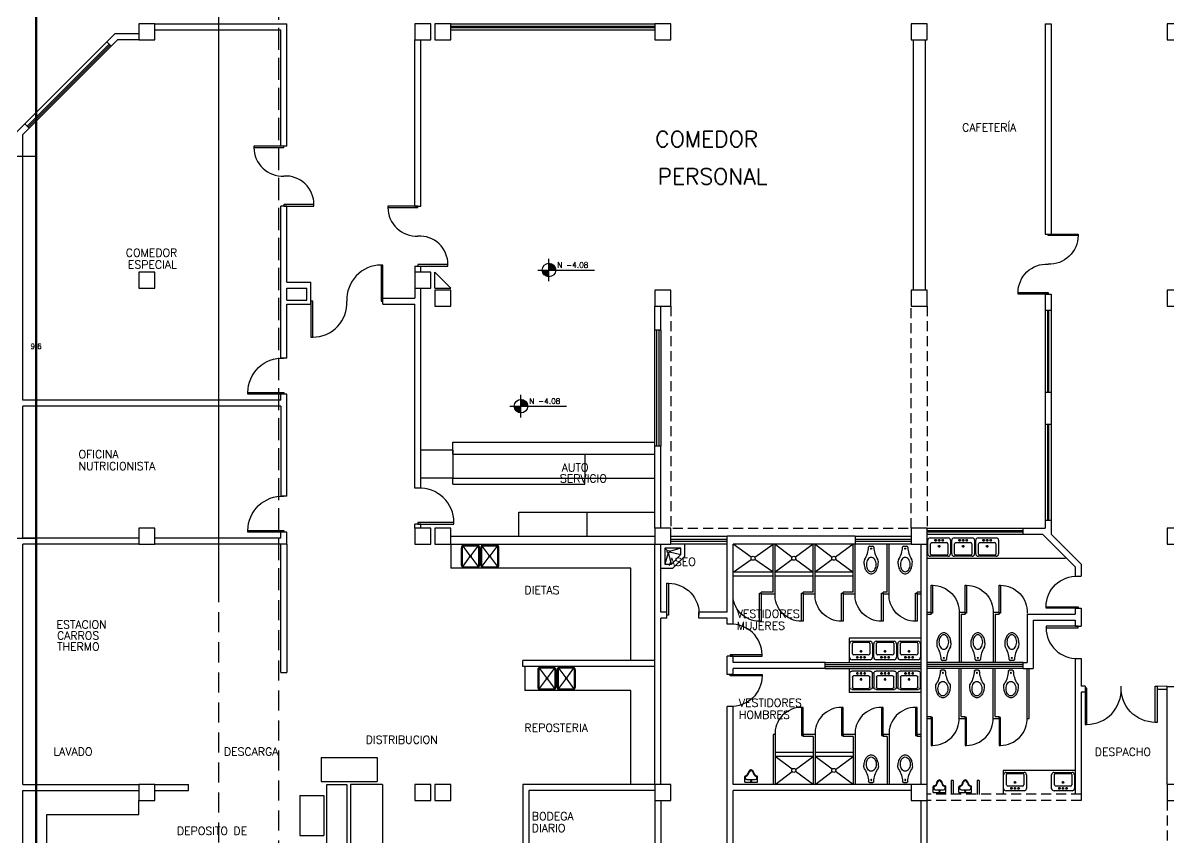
# Model space of a CAD drawing. Header units: metres. Extents: x 51 to 18146, y -212 to 18074.
# Drawn here: x 115.13 to 143.76, y -136.95 to -116.61 of the extents above; entities that cross this region are included whole.
import ezdxf

# ---------------------------------------------------------------- set-up
doc = ezdxf.new("R2010")
doc.units = ezdxf.units.M
doc.linetypes.add('DASHED', pattern=[0.75, 0.5, -0.25])
doc.linetypes.add('HIDDEN', pattern=[0.375, 0.25, -0.125])
doc.layers.get('0').update_dxf_attribs({"color": 250})
doc.layers.get('DEFPOINTS').update_dxf_attribs({"color": 250})
for name, color, linetype in [('AY', 1, 'Continuous'), ('COL', 2, 'Continuous'), ('MU', 1, 'Continuous'), ('NO', 250, 'Continuous'), ('PA', 7, 'Continuous'), ('PU', 1, 'Continuous'), ('ROTULADO', 7, 'Continuous'), ('SA', 1, 'Continuous'), ('TA', 3, 'Continuous'), ('VE', 5, 'Continuous')]:
    doc.layers.add(name, color=color, linetype=linetype)
doc.layers.add('ZONAS', color=20, linetype='Continuous', lineweight=50)
doc.layers.get('0').freeze()
doc.styles.add('ROMANS', font='romans', dxfattribs={"height": 0.13})
doc.dimstyles.get("Standard").update_dxf_attribs({"dimscale": 0.001, "dimtxt": 0.13, "dimasz": 0.18, "dimexe": 0.18, "dimexo": 0.0625, "dimgap": 0.09, "dimtad": 0, "dimtih": 1, "dimtoh": 1, "dimdec": 1, "dimzin": 0, "dimdsep": 46, "dimlunit": 6, "dimtxsty": 'ROMANS', "dimcen": 0.09, "dimadec": 0, "dimazin": 0, "dimtfac": 1, "dimtdec": 1, "dimtofl": 0, "dimtmove": 0, "dimatfit": 2, "dimfxl": 1, "dimtolj": 1, "dimtzin": 0, "dimarcsym": 0})

# ---------------------------------------------------------------- blocks, each defined once
blk = doc.blocks.new('-NIVEL')
at = {"layer": 'AY', "color": 15}
for p, q in [((-281, 0), (1140, 0)), ((0, -281), (0, 281)), ((60, 91), (60, 60)), ((60, 60), (91, 60))]:
    blk.add_line(p, q, dxfattribs=at)
at = {"layer": 'AY'}
for p, q in [((-91, -60), (-60, -60)), ((-60, -60), (-60, -91))]:
    blk.add_line(p, q, dxfattribs=at)
at = {"layer": 'AY', "color": 15}
for points in [[(158, 10, 0.377753), (10, 158), (10, 10)], [(147, 20, 0.337246), (20, 147), (20, 20)], [(135, 30, 0.291598), (30, 135), (30, 30)], [(122, 40, 0.239154), (40, 122), (40, 40)], [(122, 40, 0.239154), (40, 122), (40, 40)], [(108, 50, 0.177217), (50, 108), (50, 50)], [(-10, -158, -0.377753), (-158, -10), (-10, -10)], [(-20, -147, -0.337246), (-147, -20), (-20, -20)], [(-30, -135, -0.291598), (-135, -30), (-30, -30)], [(-40, -122, -0.239154), (-122, -40), (-40, -40)], [(-40, -122, -0.239154), (-122, -40), (-40, -40)], [(-50, -108, -0.177217), (-108, -50), (-50, -50)]]:
    blk.add_lwpolyline(points, format="xyb", close=True, dxfattribs=at)
blk.add_circle((0, 0), 169, dxfattribs=at)
for radius, start, end in [(109, 33.4854, 56.5146), (98.7, 37.4158, 52.5842)]:
    blk.add_arc((0, 0), radius, start, end, dxfattribs=at)
at = {"layer": 'AY'}
for radius, start, end in [(109, 213.4854, 236.5146), (98.7, 217.4158, 232.5842)]:
    blk.add_arc((0, 0), radius, start, end, dxfattribs=at)
at = {"layer": 'NO', "style": 'ROMANS'}
blk.add_attdef('NIV', (208, 59), '', height=135, dxfattribs=at)
blk = doc.blocks.new('P-IZ')
at = {"color": 0}
blk.add_lwpolyline([(0.05, 1), (0.05, 0), (0, 0), (0, 1), (0.05, 1, -0.429311), (1, 0, -3.280951)], format="xyb", dxfattribs=at)
blk = doc.blocks.new('AS-21')
at = {"color": 0}
for p, q in [((0.3, 0.6), (0, 0.6)), ((0.6, 0.3), (0.3, 0.6)), ((0.259, 0.5), (0.1, 0.5)), ((0.1, 0.5), (0.1, 0.1)), ((0.1, 0.5), (0.177, 0.213)), ((0.192, 0.213), (0.259, 0.5)), ((0.5, 0.259), (0.259, 0.5)), ((0.1, 0.1), (0.164, 0.164)), ((0.1, 0.1), (0.5, 0.1)), ((0.5, 0.259), (0.213, 0.191)), ((0.213, 0.177), (0.5, 0.1))]:
    blk.add_line(p, q, dxfattribs=at)
for points in [[(0.6, 0), (0.6, 0.3)], [(0.5, 0.1), (0.5, 0.259)]]:
    blk.add_lwpolyline(points, dxfattribs=at)
blk.add_circle((0.185, 0.185), 0.0292, dxfattribs=at)
blk = doc.blocks.new('AS-03')
at = {"color": 0}
for p, q in [((-0.218, 0.302), (0.232, 0.302)), ((-0.278, -0.098), (-0.278, 0.242)), ((-0.211, -0.103), (-0.211, 0.152)), ((-0.181, 0.182), (0.194, 0.182)), ((-0.053, 0.242), (-0.113, 0.242)), ((-0.083, 0.272), (-0.083, 0.212)), ((0.037, 0.242), (-0.023, 0.242)), ((0.037, 0.092), (-0.023, 0.092)), ((0.007, 0.272), (0.007, 0.212)), ((0.007, 0.122), (0.007, 0.062)), ((0.127, 0.242), (0.067, 0.242)), ((0.097, 0.272), (0.097, 0.212)), ((0.224, 0.152), (0.224, -0.103)), ((0.292, 0.242), (0.292, -0.098)), ((0.232, -0.158), (-0.218, -0.158)), ((0.194, -0.133), (-0.181, -0.133))]:
    blk.add_line(p, q, dxfattribs=at)
for centre in [(-0.083, 0.242), (0.007, 0.242), (0.007, 0.092), (0.097, 0.242)]:
    blk.add_circle(centre, 0.02, dxfattribs=at)
for centre, radius, start, end in [((-0.218, 0.242), 0.06, 90, 180), ((0.232, 0.242), 0.06, 0, 90), ((-0.181, 0.152), 0.03, 90, 180), ((0.194, 0.152), 0.03, 0, 90), ((-0.218, -0.098), 0.06, 180, 270), ((-0.181, -0.103), 0.03, 180, 270), ((0.194, -0.103), 0.03, 270, 0), ((0.232, -0.098), 0.06, 270, 0)]:
    blk.add_arc(centre, radius, start, end, dxfattribs=at)
blk = doc.blocks.new('P-DE')
at = {"color": 0}
blk.add_lwpolyline([(-0.05, 1), (-0.05, 0), (0, 0), (0, 1), (-0.05, 1, 0.429311), (-1, 0, 3.280951)], format="xyb", dxfattribs=at)
blk = doc.blocks.new('-COL40-')
at = {"color": 0}
blk.add_lwpolyline([(-0.2, 0.2), (-0.2, -0.2), (0.2, -0.2), (0.2, 0.2)], close=True, dxfattribs=at)
blk = doc.blocks.new('AS-08')
at = {"color": 0}
for p, q in [((-0.136, 0.143), (-0.136, 0.002)), ((0.184, 0.143), (-0.136, 0.143)), ((-0.121, 0.038), (-0.121, 0.028)), ((0.129, 0.078), (-0.081, 0.078)), ((0.169, 0.038), (0.169, 0.028)), ((0.184, 0.143), (0.184, 0.002)), ((-0.044, -0.096), (-0.033, -0.123)), ((-0.031, -0.09), (-0.018, -0.118)), ((0.091, -0.096), (0.08, -0.123))]:
    blk.add_line(p, q, dxfattribs=at)
blk.add_lwpolyline([(0.078, -0.09), (0.065, -0.118)], dxfattribs=at)
blk.add_circle((0.024, 0.113), 0.01, dxfattribs=at)
for centre, radius, start, end in [((-0.116, 0.002), 0.02, 180, 259.7597), ((-0.081, 0.038), 0.04, 90, 180), ((-0.081, 0.028), 0.04, 180, 248.1066), ((0.129, 0.038), 0.04, 0, 90), ((0.129, 0.028), 0.04, 291.8934, 0), ((0.164, 0.002), 0.02, 280.2403, 0), ((-0.136, -0.109), 0.0925, 10.6851, 79.7597), ((-0.136, -0.109), 0.107, 10.6851, 68.1066), ((-0.026, -0.088), 0.02, 190.6851, 203.774), ((-0.051, -0.131), 0.02, 16.3231, 23.774), ((0.024, -0.109), 0.0575, 193.7481, 343.6769), ((-0.037, -0.126), 0.02, 15.4756, 23.774), ((0.024, -0.109), 0.0425, 195.4756, 344.5244), ((0.084, -0.126), 0.02, 156.226, 164.5244), ((0.184, -0.109), 0.107, 111.8934, 169.3149), ((0.098, -0.131), 0.02, 156.226, 163.6769), ((0.073, -0.088), 0.02, 336.226, 349.3149), ((0.184, -0.109), 0.0925, 100.2403, 169.3149)]:
    blk.add_arc(centre, radius, start, end, dxfattribs=at)
blk = doc.blocks.new('AS-14')
at = {"color": 0}
blk.add_line((-0.046, 0.483), (0.036, 0.483), dxfattribs=at)
for points in [[(-0.162, 0.158, 0.022879), (-0.17, 0.146, 0.128162), (-0.185, 0.088, 0.055069), (-0.173, -0.023, 0.068879), (-0.14, -0.11, 0.105724), (-0.079, -0.182, 0.165058), (-0.005, -0.207, 0.165058), (0.069, -0.182, 0.105724), (0.13, -0.11, 0.068879), (0.163, -0.023, 0.055069), (0.175, 0.088, 0.128162)], [(0.175, 0.088, 0.128162), (0.16, 0.146, 0.022879), (0.152, 0.158, 0.085166)]]:
    blk.add_lwpolyline(points, format="xyb", dxfattribs=at)
blk.add_lwpolyline([(-0.125, 0.023, 0.068446), (-0.116, -0.049, 0.080596), (-0.09, -0.105, 0.107056), (-0.047, -0.145, 0.138156), (-0.003, -0.158, 0.138156), (0.041, -0.145, 0.107056), (0.083, -0.105, 0.080596), (0.109, -0.049, 0.068446), (0.119, 0.023, 0.068446), (0.109, 0.095, 0.080596), (0.083, 0.151, 0.107056), (0.041, 0.191, 0.138156), (-0.003, 0.203, 0.138156), (-0.047, 0.191, 0.107056), (-0.09, 0.151, 0.080596), (-0.116, 0.095, 0.068446)], format="xyb", close=True, dxfattribs=at)
blk.add_circle((-0.002, 0.42), 0.0125, dxfattribs=at)
for centre, radius, start, end in [((-0.7, 0.487), 0.63, 327.6068, 357.4769), ((-0.046, 0.458), 0.025, 90, 177.4769), ((0.036, 0.458), 0.025, 2.5231, 90), ((0.69, 0.487), 0.63, 182.5231, 212.3932)]:
    blk.add_arc(centre, radius, start, end, dxfattribs=at)
blk = doc.blocks.new('-MP1')
at = {"color": 0}
for points in [[(0.475, 0.5), (0.475, 0), (0.5, 0), (0.5, 0.5), (0.475, 0.5, 0.429311), (0, 0, 3.280951)], [(-0.475, -0.5), (-0.475, 0), (-0.5, 0), (-0.5, -0.5), (-0.475, -0.5, 0.429311), (0, 0, 3.280951)]]:
    blk.add_lwpolyline(points, format="xyb", dxfattribs=at)
blk = doc.blocks.new('*D248')
at = {"layer": 'DEFPOINTS', "color": 0, "transparency": 16777216}
for p in [(114.983, -119.939), (114.983, -129.489), (115.462, -129.489)]:
    blk.add_point(p, dxfattribs=at)
at = {"layer": 'ROTULADO', "color": 0, "lineweight": -2, "transparency": 16777216}
for p, q in [((114.984, -119.939), (115.463, -119.939)), ((115.462, -119.939), (115.462, -124.636)), ((115.462, -129.489), (115.462, -124.791)), ((114.984, -129.489), (115.463, -129.489))]:
    blk.add_line(p, q, dxfattribs=at)
at = {"layer": 'ROTULADO', "color": 0, "transparency": 16777216}
for points in [[(115.462, -119.939), (115.463, -119.939), (115.462, -119.939)], [(115.462, -129.489), (115.463, -129.489), (115.462, -129.489)]]:
    blk.add_solid(points, dxfattribs=at)
at = {"layer": 'ROTULADO', "color": 0, "transparency": 16777216, "insert": (115.462, -124.714), "char_height": 0.13, "attachment_point": 5, "style": 'ROMANS'}
blk.add_mtext('\\A1;9,6', dxfattribs=at)

msp = doc.modelspace()

# ---------------------------------------------------------------- linework, layer by layer
at = {"layer": 'AY', "color": 0, "linetype": 'DASHED'}
for p, q in [((120.033, -155.839), (120.033, -113.589)), ((120.033, -130.735), (120.033, -113.589)), ((121.533, -138.289), (121.533, -113.639)), ((121.533, -130.735), (121.533, -113.639))]:
    msp.add_line(p, q, dxfattribs=at)
at = {"layer": 'AY', "color": 0, "linetype": 'HIDDEN'}
for p, q in [((131.333, -123.689), (131.333, -129.239)), ((137.333, -129.239), (137.333, -123.689)), ((137.733, -123.689), (137.733, -129.239)), ((131.383, -129.239), (137.333, -129.239))]:
    msp.add_line(p, q, dxfattribs=at)
at = {"layer": 'AY', "color": 0}
for p, q in [((122.588, -134.963), (123.988, -134.963)), ((122.588, -134.963), (122.588, -135.563)), ((123.988, -134.963), (123.988, -135.563)), ((122.588, -135.563), (123.988, -135.563)), ((123.325, -135.639), (123.325, -137.439)), ((124.125, -135.639), (123.325, -135.639)), ((124.125, -135.639), (124.125, -137.439)), ((122.052, -135.914), (122.052, -136.914)), ((122.052, -135.914), (122.652, -135.914)), ((122.652, -135.914), (122.652, -136.914)), ((122.052, -136.914), (122.652, -136.914))]:
    msp.add_line(p, q, dxfattribs=at)
at = {"layer": 'AY', "color": 15}
msp.add_lwpolyline([(123.233, -135.639), (123.233, -140.639), (122.733, -140.639), (122.733, -135.639)], close=True, dxfattribs=at)
at = {"layer": 'MU', "color": 0}
for p, q in [((127.533, -128.839), (130.933, -128.839)), ((127.533, -129.439), (127.533, -128.839)), ((129.233, -128.839), (129.233, -129.439)), ((125.833, -129.639), (125.833, -130.239)), ((130.333, -130.239), (125.833, -130.239)), ((130.333, -132.539), (130.333, -130.239)), ((130.333, -130.735), (130.333, -130.239)), ((130.333, -132.539), (130.333, -130.239)), ((137.733, -129.989), (141.196, -129.989)), ((137.733, -129.989), (141.196, -129.989)), ((135.783, -131.989), (135.783, -132.589)), ((137.583, -131.989), (135.783, -131.989)), ((127.683, -132.689), (127.683, -133.289)), ((135.783, -132.739), (135.783, -133.339)), ((130.333, -133.289), (127.683, -133.289)), ((130.333, -135.639), (130.333, -133.289)), ((137.583, -133.339), (135.783, -133.339)), ((141.433, -135.289), (139.633, -135.289)), ((139.633, -135.289), (139.633, -135.889)), ((118.033, -136.389), (118.033, -136.039)), ((115.733, -136.389), (118.033, -136.389)), ((115.733, -142.039), (115.733, -136.389))]:
    msp.add_line(p, q, dxfattribs=at)
at = {"layer": 'MU', "color": 0, "linetype": 'HIDDEN'}
for p, q in [((127.683, -132.689), (127.683, -133.289)), ((130.333, -133.289), (127.683, -133.289)), ((130.333, -135.639), (130.333, -133.289))]:
    msp.add_line(p, q, dxfattribs=at)
at = {"layer": 'NO'}
for p, q in [((137.389, -117.039), (137.389, -123.289)), ((137.683, -117.039), (137.683, -123.289))]:
    msp.add_line(p, q, dxfattribs=at)
at = {"layer": 'PA', "color": 0}
for p, q in [((118.433, -116.639), (121.733, -116.639)), ((118.433, -116.639), (121.733, -116.639)), ((118.433, -116.789), (121.583, -116.789)), ((118.433, -116.789), (121.583, -116.789)), ((121.583, -119.689), (121.583, -116.789)), ((121.583, -119.689), (121.583, -116.789)), ((121.733, -119.689), (121.733, -116.639)), ((121.733, -119.689), (121.733, -116.639)), ((140.683, -116.639), (140.683, -121.889)), ((140.683, -116.639), (140.833, -116.639)), ((140.683, -116.639), (140.683, -121.889)), ((140.683, -116.639), (140.833, -116.639)), ((140.833, -116.639), (140.833, -121.889)), ((140.833, -116.639), (140.833, -121.889)), ((117.234, -117.088), (117.433, -116.889)), ((117.34, -117.194), (117.496, -117.039)), ((118.033, -116.889), (117.433, -116.889)), ((118.033, -116.889), (117.433, -116.889)), ((118.033, -117.039), (117.496, -117.039)), ((118.033, -117.039), (117.496, -117.039)), ((124.933, -121.189), (124.933, -117.039)), ((125.083, -121.189), (125.083, -117.039)), ((117.34, -117.194), (117.234, -117.088)), ((114.983, -119.339), (115.183, -119.139)), ((115.133, -119.401), (115.289, -119.245)), ((115.289, -119.245), (115.183, -119.139)), ((115.133, -126.039), (115.133, -119.401)), ((121.733, -119.689), (121.583, -119.689)), ((121.733, -121.189), (121.583, -121.189)), ((121.583, -124.989), (121.583, -121.189)), ((121.733, -123.089), (121.733, -121.189)), ((124.933, -121.189), (125.083, -121.189)), ((140.683, -121.889), (140.833, -121.889)), ((124.933, -122.689), (125.083, -122.689)), ((124.933, -122.689), (124.933, -122.839)), ((125.083, -122.839), (125.083, -122.689)), ((125.433, -123.239), (125.433, -122.839)), ((125.833, -123.239), (125.433, -122.839)), ((121.733, -123.089), (122.333, -123.089)), ((121.733, -123.539), (121.733, -123.239)), ((121.733, -123.239), (122.233, -123.239)), ((122.233, -123.539), (122.233, -123.239)), ((122.333, -123.639), (122.333, -123.089)), ((124.933, -123.239), (124.933, -123.489)), ((125.083, -128.239), (125.083, -123.239)), ((125.433, -123.239), (125.833, -123.239)), ((121.733, -123.539), (122.233, -123.539)), ((121.733, -123.639), (122.333, -123.639)), ((121.733, -124.989), (121.733, -123.639)), ((124.133, -123.639), (124.133, -123.489)), ((124.133, -123.489), (124.933, -123.489)), ((124.133, -123.639), (124.933, -123.639)), ((124.933, -128.239), (124.933, -123.639)), ((140.683, -123.389), (140.833, -123.389)), ((140.683, -123.389), (140.683, -123.789)), ((140.833, -123.389), (140.833, -123.789)), ((130.933, -124.289), (130.933, -123.689)), ((131.083, -124.289), (131.083, -123.689)), ((140.683, -123.789), (140.833, -123.789)), ((131.083, -124.289), (130.933, -124.289)), ((121.733, -124.989), (121.583, -124.989)), ((121.583, -126.039), (121.583, -125.889)), ((121.733, -125.889), (121.583, -125.889)), ((121.733, -128.439), (121.733, -125.889)), ((140.683, -125.839), (140.683, -126.639)), ((140.683, -125.839), (140.833, -125.839)), ((140.833, -125.839), (140.833, -126.639)), ((121.583, -126.039), (115.133, -126.039)), ((121.583, -126.189), (115.133, -126.189)), ((115.133, -129.489), (115.133, -126.189)), ((121.583, -126.039), (117.066, -126.039)), ((121.583, -126.189), (117.066, -126.189)), ((121.583, -126.189), (121.583, -128.439)), ((140.683, -126.639), (140.833, -126.639)), ((125.883, -127.089), (130.933, -127.089)), ((125.883, -127.389), (125.883, -127.089)), ((130.933, -129.239), (130.933, -127.189)), ((131.083, -127.189), (130.933, -127.189)), ((131.083, -129.239), (131.083, -127.189)), ((125.883, -127.389), (129.183, -127.389)), ((125.083, -128.239), (124.933, -128.239)), ((125.883, -127.989), (129.183, -127.989)), ((125.883, -128.139), (125.883, -127.989)), ((125.883, -128.139), (129.183, -128.139)), ((129.183, -128.139), (129.183, -127.989)), ((121.733, -128.439), (121.583, -128.439)), ((140.683, -129.039), (140.683, -129.239)), ((140.683, -129.039), (140.833, -129.039)), ((140.833, -129.039), (140.833, -129.389)), ((121.583, -129.489), (121.583, -129.339)), ((121.733, -129.339), (121.583, -129.339)), ((121.733, -129.639), (121.733, -129.339)), ((125.083, -129.139), (124.933, -129.139)), ((124.933, -129.239), (124.933, -129.139)), ((125.083, -129.239), (125.083, -129.139)), ((140.133, -129.239), (140.683, -129.239)), ((140.133, -129.389), (140.133, -129.239)), ((118.033, -129.489), (115.133, -129.489)), ((118.033, -129.639), (115.133, -129.639)), ((115.133, -135.639), (115.133, -129.639)), ((118.033, -129.489), (117.066, -129.489)), ((118.033, -129.639), (117.066, -129.639)), ((121.583, -129.489), (118.433, -129.489)), ((121.583, -129.489), (118.433, -129.489)), ((121.733, -129.639), (118.433, -129.639)), ((121.733, -129.639), (118.433, -129.639)), ((125.833, -129.439), (130.933, -129.439)), ((125.833, -129.639), (130.933, -129.639)), ((130.933, -135.639), (130.933, -129.639)), ((130.933, -130.735), (130.933, -129.639)), ((131.083, -131.339), (131.083, -129.639)), ((131.083, -130.735), (131.083, -129.639)), ((132.733, -131.339), (132.733, -129.439)), ((132.733, -130.735), (132.733, -129.439)), ((135.933, -129.439), (132.733, -129.439)), ((132.883, -131.639), (132.883, -129.639)), ((132.883, -130.735), (132.883, -129.639)), ((135.933, -129.639), (132.883, -129.639)), ((135.933, -129.439), (135.933, -129.639)), ((137.583, -135.639), (137.583, -129.639)), ((137.583, -130.735), (137.583, -129.639)), ((137.733, -135.639), (137.733, -129.639)), ((137.733, -130.735), (137.733, -129.639)), ((140.133, -129.389), (140.621, -129.389)), ((140.621, -129.389), (141.433, -130.201)), ((140.621, -129.389), (141.433, -130.201)), ((140.833, -129.389), (141.583, -130.139)), ((140.833, -129.389), (141.583, -130.139)), ((141.433, -130.201), (141.433, -130.439)), ((141.433, -130.201), (141.433, -130.439)), ((141.583, -130.139), (141.583, -130.439)), ((141.583, -130.139), (141.583, -130.439)), ((141.433, -130.439), (141.583, -130.439)), ((141.433, -130.439), (141.583, -130.439)), ((131.233, -131.339), (131.083, -131.339)), ((131.233, -131.489), (131.233, -131.339)), ((132.033, -131.489), (132.033, -131.339)), ((132.733, -131.339), (132.033, -131.339)), ((140.233, -131.389), (141.433, -131.389)), ((140.233, -131.389), (140.233, -132.589)), ((141.433, -131.239), (141.583, -131.239)), ((141.433, -131.239), (141.433, -131.389)), ((141.583, -131.239), (141.583, -131.689)), ((131.233, -131.489), (131.083, -131.489)), ((131.083, -135.639), (131.083, -131.489)), ((132.733, -131.489), (132.033, -131.489)), ((132.733, -131.639), (132.733, -131.489)), ((132.883, -131.639), (132.733, -131.639)), ((140.383, -131.539), (140.383, -132.739)), ((140.383, -131.539), (141.433, -131.539)), ((141.433, -131.539), (141.433, -131.689)), ((141.433, -131.689), (141.583, -131.689)), ((132.883, -132.439), (132.733, -132.439)), ((132.733, -132.889), (132.733, -132.439)), ((132.883, -132.589), (132.883, -132.439)), ((141.433, -132.489), (141.583, -132.489)), ((141.433, -132.489), (141.433, -135.889)), ((141.583, -132.489), (141.583, -133.188)), ((135.183, -132.589), (132.883, -132.589)), ((135.183, -132.739), (132.883, -132.739)), ((132.883, -132.889), (132.883, -132.739)), ((135.183, -132.739), (135.183, -132.589)), ((140.133, -132.739), (140.133, -132.589)), ((140.133, -132.589), (140.233, -132.589)), ((140.133, -132.739), (140.383, -132.739)), ((132.883, -132.889), (132.733, -132.889)), ((141.683, -133.188), (141.583, -133.188)), ((141.583, -133.338), (141.583, -136.039)), ((141.683, -133.338), (141.583, -133.338)), ((141.683, -133.188), (141.683, -133.338)), ((143.733, -133.189), (143.983, -133.189)), ((143.733, -135.639), (143.733, -133.189)), ((132.883, -133.689), (132.733, -133.689)), ((132.733, -138.289), (132.733, -133.689)), ((132.883, -135.639), (132.883, -133.689)), ((115.133, -135.639), (118.033, -135.639)), ((118.433, -135.639), (119.275, -135.639)), ((119.275, -135.789), (119.275, -135.639)), ((130.933, -135.639), (127.633, -135.639)), ((127.633, -135.639), (127.633, -139.139)), ((137.333, -135.639), (132.883, -135.639)), ((115.133, -135.789), (118.033, -135.789)), ((115.133, -142.039), (115.133, -135.789)), ((118.433, -135.789), (119.275, -135.789)), ((130.933, -135.789), (127.783, -135.789)), ((127.783, -135.789), (127.783, -138.989)), ((137.333, -135.789), (132.883, -135.789)), ((132.883, -138.289), (132.883, -135.789)), ((130.933, -136.039), (130.933, -138.989)), ((131.083, -136.039), (131.083, -139.139)), ((137.583, -142.039), (137.583, -136.039)), ((137.733, -138.039), (137.733, -136.039))]:
    msp.add_line(p, q, dxfattribs=at)
at = {"layer": 'PU', "color": 15}
msp.add_line((143.733, -133.189), (143.483, -133.188), dxfattribs=at)
at = {"layer": 'PU', "color": 15, "linetype": 'HIDDEN'}
for p, q in [((143.733, -133.264), (143.483, -133.264)), ((141.583, -135.882), (137.733, -135.882)), ((141.583, -136.039), (137.733, -136.039))]:
    msp.add_line(p, q, dxfattribs=at)
at = {"layer": 'SA', "color": 15}
for p, q in [((133.341, -129.962), (132.883, -129.639)), ((133.341, -129.962), (132.883, -129.639)), ((133.426, -129.962), (133.883, -129.639)), ((133.426, -129.962), (133.883, -129.639)), ((133.933, -129.639), (134.362, -129.958)), ((133.933, -129.639), (134.362, -129.958)), ((134.883, -129.639), (134.445, -129.964)), ((134.883, -129.639), (134.445, -129.964)), ((134.933, -129.639), (135.362, -129.958)), ((134.933, -129.639), (135.362, -129.958)), ((135.883, -129.639), (135.445, -129.964)), ((135.883, -129.639), (135.445, -129.964)), ((126.135, -129.694), (126.308, -129.925)), ((126.135, -130.189), (126.308, -129.957)), ((126.332, -129.925), (126.506, -129.694)), ((126.332, -129.957), (126.506, -130.189)), ((126.617, -129.694), (126.791, -129.925)), ((126.617, -130.189), (126.791, -129.957)), ((126.815, -129.925), (126.988, -129.694)), ((126.815, -129.957), (126.988, -130.189)), ((132.883, -130.339), (133.341, -130.016)), ((132.883, -130.339), (133.341, -130.016)), ((133.883, -130.339), (133.426, -130.016)), ((133.883, -130.339), (133.426, -130.016)), ((134.362, -130.019), (133.933, -130.339)), ((134.362, -130.019), (133.933, -130.339)), ((134.445, -130.013), (134.883, -130.339)), ((134.445, -130.013), (134.883, -130.339)), ((135.362, -130.019), (134.933, -130.339)), ((135.362, -130.019), (134.933, -130.339)), ((135.445, -130.013), (135.883, -130.339)), ((135.445, -130.013), (135.883, -130.339)), ((133.883, -130.339), (132.883, -130.339)), ((133.883, -130.339), (132.883, -130.339)), ((133.883, -130.439), (132.883, -130.439)), ((133.883, -130.439), (132.883, -130.439)), ((134.883, -130.339), (133.933, -130.339)), ((134.883, -130.339), (133.933, -130.339)), ((134.883, -130.439), (133.933, -130.439)), ((134.883, -130.439), (133.933, -130.439)), ((135.883, -130.339), (134.933, -130.339)), ((135.883, -130.339), (134.933, -130.339)), ((135.883, -130.439), (134.933, -130.439)), ((135.883, -130.439), (134.933, -130.439)), ((128.047, -132.744), (128.22, -132.975)), ((128.244, -132.975), (128.418, -132.744)), ((128.529, -132.744), (128.703, -132.975)), ((128.727, -132.975), (128.9, -132.744)), ((128.047, -133.239), (128.22, -133.007)), ((128.244, -133.007), (128.418, -133.239)), ((128.529, -133.239), (128.703, -133.007)), ((128.727, -133.007), (128.9, -133.239)), ((134.883, -134.839), (133.933, -134.839)), ((134.883, -134.939), (133.933, -134.939)), ((134.362, -135.258), (133.933, -134.939)), ((134.445, -135.264), (134.883, -134.939)), ((135.883, -134.839), (134.933, -134.839)), ((135.362, -135.258), (134.933, -134.939)), ((135.883, -134.939), (134.933, -134.939)), ((135.445, -135.264), (135.883, -134.939)), ((133.933, -135.639), (134.362, -135.319)), ((134.883, -135.639), (134.445, -135.313)), ((134.933, -135.639), (135.362, -135.319)), ((135.883, -135.639), (135.445, -135.313))]:
    msp.add_line(p, q, dxfattribs=at)
for points in [[(126.09, -129.734), (126.09, -130.149, 0.414214), (126.165, -130.224), (126.476, -130.224, 0.414214), (126.551, -130.149), (126.551, -129.734, 0.414214), (126.476, -129.659), (126.165, -129.659, 0.414214)], [(126.572, -129.734), (126.572, -130.149, 0.414214), (126.647, -130.224), (126.958, -130.224, 0.414214), (127.033, -130.149), (127.033, -129.734, 0.414214), (126.958, -129.659), (126.647, -129.659, 0.414214)], [(126.115, -129.734), (126.115, -130.149, 0.414214), (126.165, -130.199), (126.476, -130.199, 0.414214), (126.526, -130.149), (126.526, -129.734, 0.414214), (126.476, -129.684), (126.165, -129.684, 0.414214)], [(126.597, -129.734), (126.597, -130.149, 0.414214), (126.647, -130.199), (126.958, -130.199, 0.414214), (127.008, -130.149), (127.008, -129.734, 0.414214), (126.958, -129.684), (126.647, -129.684, 0.414214)], [(128.002, -132.784), (128.002, -133.199, 0.414214), (128.077, -133.274), (128.388, -133.274, 0.414214), (128.463, -133.199), (128.463, -132.784, 0.414214), (128.388, -132.709), (128.077, -132.709, 0.414214)], [(128.027, -132.784), (128.027, -133.199, 0.414214), (128.077, -133.249), (128.388, -133.249, 0.414214), (128.438, -133.199), (128.438, -132.784, 0.414214), (128.388, -132.734), (128.077, -132.734, 0.414214)], [(128.484, -132.784), (128.484, -133.199, 0.414214), (128.559, -133.274), (128.87, -133.274, 0.414214), (128.945, -133.199), (128.945, -132.784, 0.414214), (128.87, -132.709), (128.559, -132.709, 0.414214)], [(128.509, -132.784), (128.509, -133.199, 0.414214), (128.559, -133.249), (128.87, -133.249, 0.414214), (128.92, -133.199), (128.92, -132.784, 0.414214), (128.87, -132.734), (128.559, -132.734, 0.414214)]]:
    msp.add_lwpolyline(points, format="xyb", close=True, dxfattribs=at)
for centre, radius in [((126.32, -129.941), 0.02), ((126.803, -129.941), 0.02), ((133.383, -129.989), 0.05), ((133.383, -129.989), 0.05), ((134.402, -129.989), 0.05), ((134.402, -129.989), 0.05), ((135.402, -129.989), 0.05), ((135.402, -129.989), 0.05), ((128.232, -132.991), 0.02), ((128.715, -132.991), 0.02), ((134.402, -135.289), 0.05), ((135.402, -135.289), 0.05)]:
    msp.add_circle(centre, radius, dxfattribs=at)
at = {"layer": 'TA', "color": 0}
for p, q in [((121.583, -132.839), (121.583, -129.639)), ((121.583, -130.735), (121.583, -129.639)), ((121.733, -129.639), (121.733, -132.839)), ((121.733, -129.639), (121.733, -130.735)), ((133.883, -130.839), (133.883, -129.639)), ((133.883, -130.735), (133.883, -129.639)), ((133.933, -130.889), (133.933, -129.639)), ((133.933, -130.735), (133.933, -129.639)), ((134.883, -130.839), (134.883, -129.639)), ((134.883, -130.735), (134.883, -129.639)), ((134.933, -130.889), (134.933, -129.639)), ((134.933, -130.735), (134.933, -129.639)), ((135.883, -130.839), (135.883, -129.639)), ((135.883, -130.735), (135.883, -129.639)), ((135.933, -130.889), (135.933, -129.639)), ((135.933, -130.735), (135.933, -129.639)), ((136.733, -130.839), (136.733, -129.639)), ((136.733, -130.735), (136.733, -129.639)), ((136.783, -130.889), (136.783, -129.639)), ((136.783, -130.735), (136.783, -129.639)), ((133.883, -130.839), (133.583, -130.839)), ((133.583, -130.889), (133.583, -130.839)), ((133.933, -130.889), (133.583, -130.889)), ((134.883, -130.839), (134.633, -130.839)), ((134.633, -130.889), (134.633, -130.839)), ((134.933, -130.889), (134.633, -130.889)), ((134.933, -130.889), (134.883, -130.889)), ((135.633, -130.889), (135.633, -130.839)), ((135.883, -130.839), (135.633, -130.839)), ((135.933, -130.889), (135.633, -130.889)), ((136.633, -130.889), (136.633, -130.839)), ((136.733, -130.839), (136.633, -130.839)), ((136.783, -130.889), (136.633, -130.889)), ((137.583, -130.839), (137.483, -130.839)), ((137.483, -130.889), (137.483, -130.839)), ((137.583, -130.889), (137.483, -130.889)), ((137.733, -131.339), (137.833, -131.339)), ((137.733, -131.389), (137.833, -131.389)), ((137.833, -131.339), (137.833, -131.389)), ((138.533, -131.339), (138.533, -132.589)), ((138.533, -131.339), (138.683, -131.339)), ((138.583, -131.389), (138.583, -132.589)), ((138.583, -131.389), (138.683, -131.389)), ((138.683, -131.339), (138.683, -131.389)), ((139.383, -131.339), (139.383, -132.589)), ((139.383, -131.339), (139.533, -131.339)), ((139.433, -131.389), (139.433, -132.589)), ((139.433, -131.389), (139.533, -131.389)), ((139.533, -131.339), (139.533, -131.389)), ((127.633, -132.689), (127.633, -132.539)), ((130.933, -132.539), (127.633, -132.539)), ((130.933, -132.689), (127.633, -132.689)), ((138.533, -133.989), (138.533, -132.739)), ((138.583, -133.939), (138.583, -132.739)), ((139.383, -133.989), (139.383, -132.739)), ((139.433, -133.939), (139.433, -132.739)), ((140.233, -133.989), (140.233, -132.739)), ((140.283, -133.989), (140.283, -132.739)), ((121.583, -132.839), (121.733, -132.839)), ((137.733, -133.939), (137.833, -133.939)), ((137.833, -133.989), (137.833, -133.939)), ((138.583, -133.939), (138.683, -133.939)), ((138.683, -133.989), (138.683, -133.939)), ((139.433, -133.939), (139.533, -133.939)), ((139.533, -133.989), (139.533, -133.939)), ((137.733, -133.989), (137.833, -133.989)), ((138.533, -133.989), (138.683, -133.989)), ((139.383, -133.989), (139.533, -133.989)), ((140.233, -133.989), (140.283, -133.989)), ((133.933, -134.389), (133.883, -134.389)), ((133.883, -134.389), (133.883, -135.639)), ((133.933, -134.389), (133.933, -135.639)), ((134.633, -134.389), (134.633, -134.439)), ((134.933, -134.389), (134.633, -134.389)), ((134.883, -134.439), (134.633, -134.439)), ((134.933, -134.389), (134.883, -134.389)), ((134.883, -134.439), (134.883, -135.639)), ((134.933, -134.389), (134.933, -135.639)), ((135.933, -134.389), (135.633, -134.389)), ((135.633, -134.389), (135.633, -134.439)), ((135.883, -134.439), (135.633, -134.439)), ((135.883, -134.439), (135.883, -135.639)), ((135.883, -134.439), (135.883, -135.639)), ((135.933, -134.389), (135.933, -135.639)), ((135.933, -134.389), (135.933, -135.639)), ((136.783, -134.389), (136.633, -134.389)), ((136.633, -134.389), (136.633, -134.439)), ((136.733, -134.439), (136.633, -134.439)), ((136.733, -134.439), (136.733, -135.639)), ((136.783, -134.389), (136.783, -135.639)), ((137.483, -134.389), (137.483, -134.439)), ((137.583, -134.389), (137.483, -134.389)), ((137.583, -134.439), (137.483, -134.439)), ((138.333, -135.539), (138.333, -135.889)), ((138.383, -135.539), (138.333, -135.539)), ((138.383, -135.539), (138.383, -135.889)), ((139.033, -135.539), (138.983, -135.539)), ((138.983, -135.539), (138.983, -135.889)), ((139.033, -135.539), (139.033, -135.889))]:
    msp.add_line(p, q, dxfattribs=at)
at = {"layer": 'TA', "color": 0, "linetype": 'HIDDEN'}
msp.add_line((143.733, -136.039), (143.733, -140.289), dxfattribs=at)
at = {"layer": 'VE', "color": 0}
for p, q in [((125.833, -116.639), (130.933, -116.639)), ((125.833, -116.699), (130.933, -116.699)), ((125.833, -116.729), (130.933, -116.729)), ((125.833, -116.789), (130.933, -116.789)), ((117.234, -117.088), (115.183, -119.139)), ((117.287, -117.141), (115.236, -119.192)), ((117.315, -117.17), (115.264, -119.22)), ((117.34, -117.194), (115.289, -119.245)), ((140.683, -123.789), (140.683, -125.839)), ((140.743, -123.789), (140.743, -125.839)), ((140.773, -123.789), (140.773, -125.839)), ((140.833, -123.789), (140.833, -125.839)), ((130.933, -127.189), (130.933, -124.289)), ((130.983, -127.189), (130.983, -124.289)), ((131.033, -124.289), (131.033, -127.189)), ((131.083, -124.289), (131.083, -127.189)), ((140.683, -126.639), (140.683, -129.039)), ((140.743, -126.639), (140.743, -129.039)), ((140.773, -126.639), (140.773, -129.039)), ((140.833, -126.639), (140.833, -129.039)), ((125.883, -127.289), (125.083, -127.289)), ((125.883, -127.289), (125.883, -127.989)), ((129.183, -127.389), (130.933, -127.389)), ((129.183, -127.389), (129.183, -127.989)), ((125.883, -127.989), (125.083, -127.989)), ((129.183, -127.989), (130.933, -127.989)), ((137.733, -129.239), (140.133, -129.239)), ((137.733, -129.299), (140.133, -129.299)), ((137.733, -129.329), (140.133, -129.329)), ((131.333, -129.439), (132.733, -129.439)), ((131.333, -129.509), (132.733, -129.509)), ((132.733, -129.569), (131.333, -129.569)), ((132.733, -129.639), (131.333, -129.639)), ((135.933, -129.439), (137.333, -129.439)), ((135.933, -129.509), (137.333, -129.509)), ((137.333, -129.569), (135.933, -129.569)), ((137.333, -129.639), (135.933, -129.639)), ((137.733, -129.389), (140.133, -129.389)), ((135.183, -132.589), (137.583, -132.589)), ((135.183, -132.639), (137.583, -132.639)), ((135.183, -132.689), (137.583, -132.689)), ((135.183, -132.739), (137.583, -132.739)), ((140.133, -132.589), (137.733, -132.589)), ((140.133, -132.639), (137.733, -132.639)), ((140.133, -132.689), (137.733, -132.689)), ((140.133, -132.739), (137.733, -132.739))]:
    msp.add_line(p, q, dxfattribs=at)
at = {"layer": 'ZONAS', "lineweight": 140}
msp.add_line((115.462, -149.734), (115.462, -116.389), dxfattribs=at)

# ---------------------------------------------------------------- block references
at = {"layer": 'COL', "color": 0}
for p in [(118.233, -116.839), (118.233, -116.839), (125.133, -116.839), (125.633, -116.839), (131.133, -116.839), (137.533, -116.839), (143.933, -116.839), (118.233, -123.039), (118.233, -123.039), (125.133, -123.039), (125.633, -123.489), (131.133, -123.489), (137.533, -123.489), (143.933, -123.489), (118.233, -129.439), (118.233, -129.439), (125.133, -129.439), (125.633, -129.439), (131.133, -129.439), (137.533, -129.439), (143.933, -129.439), (118.233, -135.839), (125.133, -135.839), (125.633, -135.839), (131.133, -135.839), (131.133, -135.839), (137.533, -135.839), (137.533, -135.839), (143.933, -135.839), (143.933, -135.839)]:
    msp.add_blockref('-COL40-', p, dxfattribs=at)
at = {"layer": 'NO', "color": 15}
ref = msp.add_blockref('-NIVEL', (128.283, -122.789), dxfattribs=dict(at, xscale=0.001, yscale=0.001, zscale=0.001))
ref.add_attrib('NIV', 'N -4.08', (128.492, -122.73), dxfattribs={"layer": '0', "height": 0.135, "style": 'ROMANS'})
ref = msp.add_blockref('-NIVEL', (127.583, -126.189), dxfattribs=dict(at, xscale=0.001, yscale=0.001, zscale=0.001))
ref.add_attrib('NIV', 'N -4.08', (127.792, -126.13), dxfattribs={"layer": '0', "height": 0.135, "style": 'ROMANS'})
at = {"layer": 'PU', "color": 0}
for name, p, xscale, yscale, zscale, rotation in [('-MP1', (121.658, -120.439), 1.5, 1.5, 1.5, 90), ('-MP1', (125.008, -121.939), 1.5, 1.5, 1.5, 90), ('-MP1', (140.758, -122.639), -1.5, 1.5, 1.5, 270), ('P-IZ', (121.658, -125.889), 0.9, 0.9, 0.9, 90), ('P-IZ', (125.008, -129.139), -0.9, 0.9, 0.9, 270), ('P-IZ', (121.658, -129.339), 0.9, 0.9, 0.9, 90), ('P-IZ', (141.508, -131.239), 0.8, 0.8, 0.8, 90), ('P-IZ', (133.583, -130.864), 0.7000000000000001, 0.7000000000000001, 0.7000000000000001, 180), ('P-IZ', (134.633, -130.864), 0.7000000000000001, 0.7000000000000001, 0.7000000000000001, 180), ('P-IZ', (135.633, -130.864), 0.7000000000000001, 0.7000000000000001, 0.7000000000000001, 180), ('P-IZ', (136.633, -130.864), 0.7000000000000001, 0.7000000000000001, 0.7000000000000001, 180), ('P-IZ', (137.483, -130.864), 0.7000000000000001, 0.7000000000000001, 0.7000000000000001, 180), ('P-DE', (132.808, -132.439), 0.8, 0.8, 0.8, 270), ('P-IZ', (141.508, -131.689), -0.8, 0.8, 0.8, 90), ('P-IZ', (132.808, -132.889), 0.8, 0.8, 0.8, 270), ('P-DE', (141.683, -133.238), 0.9, 0.9, 0.9, 180), ('P-DE', (143.483, -133.188), -0.9, 0.9, 0.9, 180), ('P-IZ', (137.833, -133.964), -0.7000000000000001, 0.7000000000000001, 0.7000000000000001, 180), ('P-IZ', (138.683, -133.964), -0.7000000000000001, 0.7000000000000001, 0.7000000000000001, 180), ('P-IZ', (139.533, -133.964), -0.7000000000000001, 0.7000000000000001, 0.7000000000000001, 180)]:
    msp.add_blockref(name, p, dxfattribs=dict(at, xscale=xscale, yscale=yscale, zscale=zscale, rotation=rotation))
for name, p, xscale, yscale, zscale in [('-MP1', (123.233, -123.564), 1.8, 1.8, 1.8), ('P-IZ', (131.233, -131.414), 0.8, 0.8, 0.8), ('P-IZ', (137.833, -131.364), 0.7000000000000001, 0.7000000000000001, 0.7000000000000001), ('P-IZ', (138.683, -131.364), 0.7000000000000001, 0.7000000000000001, 0.7000000000000001), ('P-IZ', (139.533, -131.364), 0.7000000000000001, 0.7000000000000001, 0.7000000000000001), ('P-IZ', (134.633, -134.414), -0.7000000000000001, 0.7000000000000001, 0.7000000000000001), ('P-IZ', (135.633, -134.414), -0.7000000000000001, 0.7000000000000001, 0.7000000000000001), ('P-IZ', (136.633, -134.414), -0.7000000000000001, 0.7000000000000001, 0.7000000000000001), ('P-IZ', (137.483, -134.414), -0.7000000000000001, 0.7000000000000001, 0.7000000000000001)]:
    msp.add_blockref(name, p, dxfattribs=dict(at, xscale=xscale, yscale=yscale, zscale=zscale))
at = {"layer": 'SA', "color": 15, "rotation": 270}
msp.add_blockref('AS-21', (131.083, -129.639), dxfattribs=at)
msp.add_blockref('AS-21', (131.083, -129.639), dxfattribs=at)
at = {"layer": 'SA', "color": 0}
for name, p in [('AS-03', (138.028, -129.781)), ('AS-03', (138.628, -129.781)), ('AS-03', (139.228, -129.781)), ('AS-14', (136.341, -130.169)), ('AS-14', (137.191, -130.169))]:
    msp.add_blockref(name, p, dxfattribs=at)
at = {"layer": 'SA', "color": 0, "rotation": 180}
for name, p in [('AS-14', (138.149, -132.059)), ('AS-14', (138.999, -132.059)), ('AS-14', (139.849, -132.059)), ('AS-03', (136.09, -132.222)), ('AS-03', (136.691, -132.222)), ('AS-03', (137.291, -132.222)), ('AS-08', (133.359, -135.442)), ('AS-03', (139.94, -135.497)), ('AS-03', (141.14, -135.497)), ('AS-08', (138.069, -135.695)), ('AS-08', (138.712, -135.695))]:
    msp.add_blockref(name, p, dxfattribs=at)
at = {"layer": 'SA', "color": 0, "xscale": -1}
for name, p in [('AS-03', (136.09, -133.108)), ('AS-03', (136.691, -133.108)), ('AS-03', (137.291, -133.108)), ('AS-14', (138.126, -133.269)), ('AS-14', (138.976, -133.269)), ('AS-14', (139.826, -133.269))]:
    msp.add_blockref(name, p, dxfattribs=at)
at = {"layer": 'SA', "color": 0, "xscale": -1, "rotation": 180}
for p in [(136.341, -135.109), (137.191, -135.109)]:
    msp.add_blockref('AS-14', p, dxfattribs=at)

# ---------------------------------------------------------------- texts
at = {"layer": 'NO', "color": 0, "style": 'ROMANS'}
for s, height, p in [('CAFETERÍA', 0.2, (138.61, -119.326)), ('COMEDOR', 0.4, (130.94, -119.716)), ('PERSONAL', 0.4, (130.999, -120.648)), ('COMEDOR', 0.2, (117.706, -122.456)), ('ESPECIAL', 0.2, (117.756, -122.752)), ('OFICINA', 0.2, (116.524, -127.489)), ('NUTRICIONISTA', 0.2, (116.524, -127.785)), ('AUTO', 0.2, (128.601, -127.819)), ('SERVICIO', 0.2, (128.556, -128.094)), ('ASEO', 0.2, (131.275, -130.177)), ('DIETAS', 0.2, (127.671, -130.884)), ('VESTIDORES', 0.2, (132.975, -131.475)), ('ESTACION', 0.2, (115.975, -131.746)), ('MUJERES', 0.2, (132.975, -131.773)), ('CARROS', 0.2, (115.986, -132.021)), ('THERMO', 0.2, (115.986, -132.297)), ('VESTIDORES', 0.2, (133.029, -133.7)), ('HOMBRES', 0.2, (133.029, -133.998)), ('REPOSTERIA', 0.2, (127.671, -134.324)), ('DISTRIBUCION', 0.2, (123.702, -134.622)), ('LAVADO', 0.2, (115.894, -134.92)), ('DESCARGA', 0.2, (120.157, -134.92)), ('DESPACHO', 0.2, (141.926, -134.928)), ('BODEGA', 0.2, (127.853, -136.534)), ('DEPOSITO DE', 0.2, (118.983, -136.9)), ('DIARIO', 0.2, (127.853, -136.831))]:
    msp.add_text(s, height=height, dxfattribs=at).set_placement(p)

# ---------------------------------------------------------------- dimensions: what is measured, and where the dimension line sits
at = {"layer": 'ROTULADO'}
dim = msp.add_linear_dim(base=(115.462497499, -129.48871045), p1=(114.983450672, -119.93871045), p2=(114.983450672, -129.48871045), angle=90, dimstyle='Standard', override={"dimscale": 0.001}, dxfattribs=at)
dim.commit()
dim.dimension.update_dxf_attribs({"geometry": '*D248', "text_midpoint": (115.462497499, -124.71371045)})

doc.saveas('drawing.dxf')
